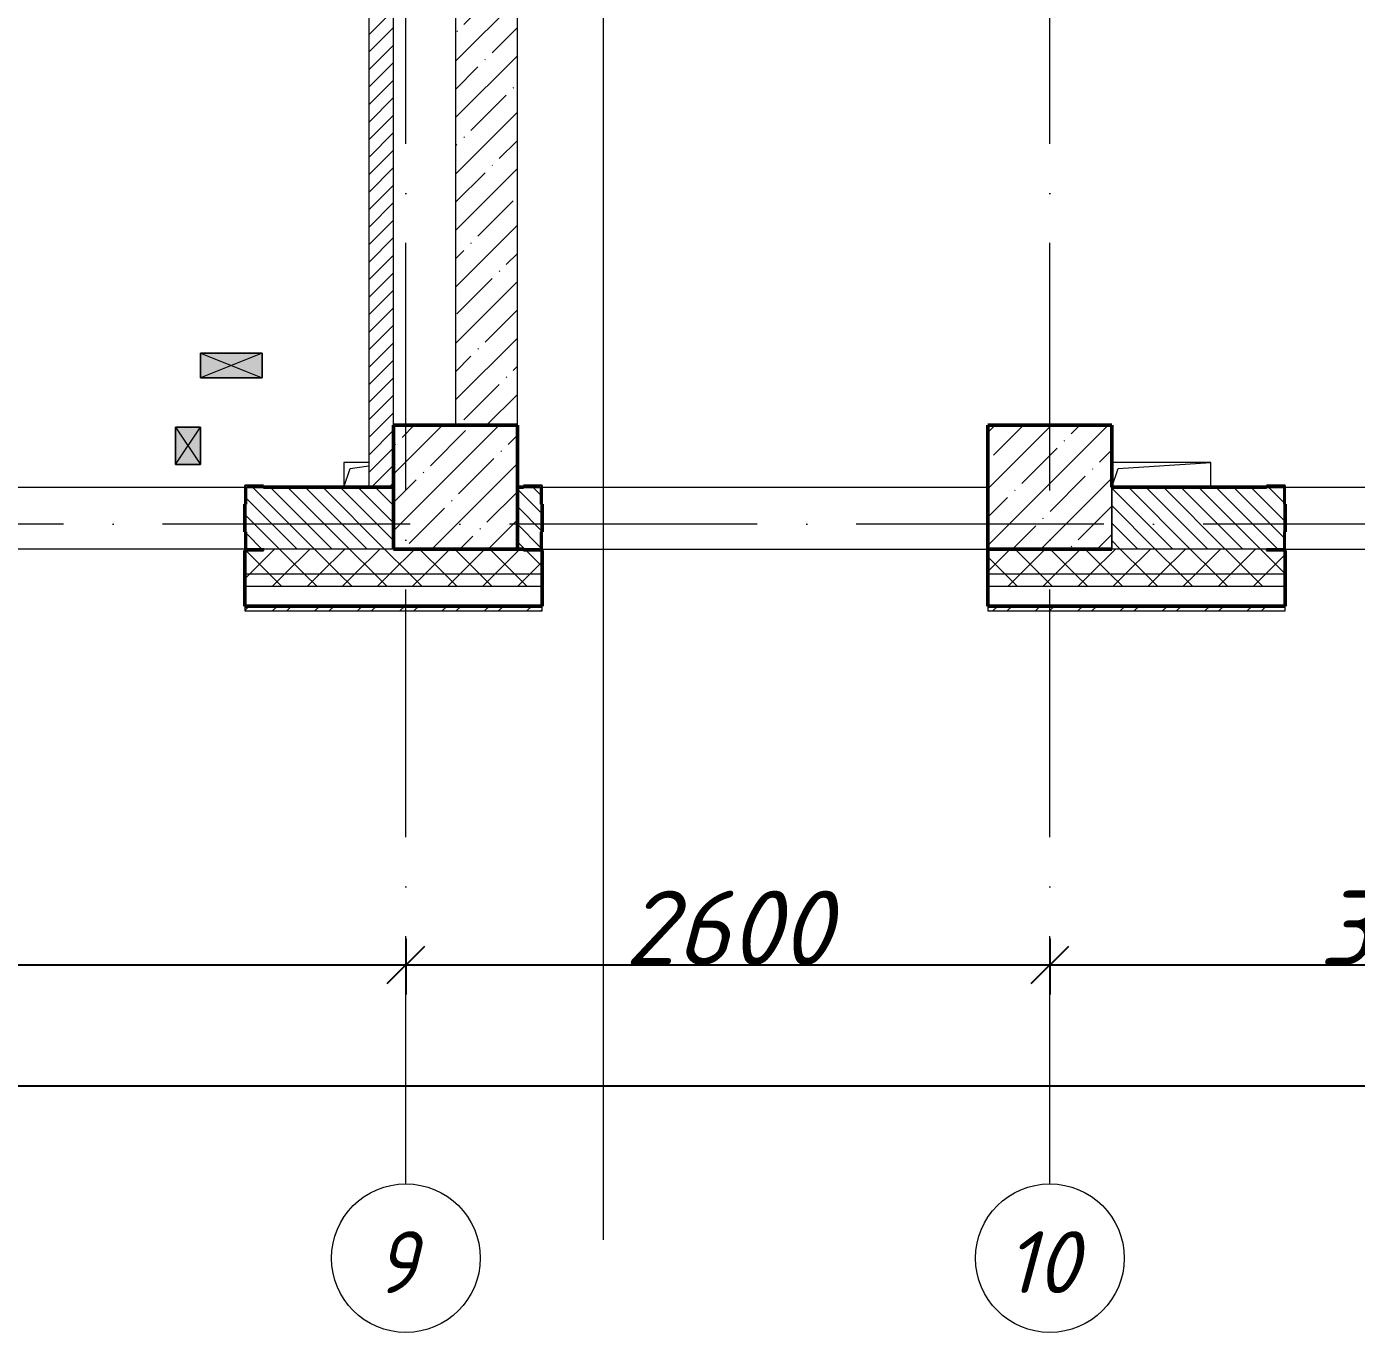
# Model space of a CAD drawing. Header units: millimetres. Extents: x -537608 to 253996, y -217170 to 186033.
# Drawn here: x -171729 to -166360, y -61821 to -56547 of the extents above; entities that cross this region are included whole.
import ezdxf

# ---------------------------------------------------------------- set-up
doc = ezdxf.new("R2010")
doc.units = ezdxf.units.MM
doc.linetypes.add('50_200_ШТРИХ_1Т_ш5_п1_п1_', pattern=[1400, 1000, -200, 0, -200])
for name, color, linetype, lineweight in [('A-____-____-DIMS', 7, 'Continuous', 9), ('A-DETL-GENF-OTLN', 7, 'Continuous', 9), ('A-GENM-____-MCUT', 7, 'Continuous', 25), ('A-GENM-____-OTLN', 7, 'Continuous', 9), ('A-GENM-____-OTLN-1', 7, 'Continuous', 25), ('A-GLAZ-____-OTLN', 7, 'Continuous', 9), ('A-WALL-____-MCUT-1', 7, 'Continuous', 9), ('A-WALL-____-MCUT-2', 7, 'Continuous', 50), ('A-WALL-____-MCUT-3', 7, 'Continuous', 9), ('A-WALL-____-OTLN', 7, 'Continuous', 9), ('A-WALL-____-PATT-1', 7, 'Continuous', 9), ('A-WALL-FNSH-MCUT-1', 7, 'Continuous', 9), ('S-COLS-____-MCUT', 7, 'Continuous', 50), ('S-COLS-____-OTLN', 7, 'Continuous', 9), ('S-GRID-____-IDEN', 7, 'Continuous', 9), ('S-GRID-____-OTLN-1', 7, '50_200_ШТРИХ_1Т_ш5_п1_п1_', 9)]:
    doc.layers.add(name, color=color, linetype=linetype, lineweight=lineweight)
doc.layers.add('G-____-____-SYMB-1', color=9, linetype='Continuous', lineweight=9, true_color=0x808080)
doc.styles.add('ISOCPEUR_I', font='isocpeui.ttf', dxfattribs={"height": 300})
doc.dimstyles.new('ISO-2_5_0_9К_БОЛЬШОЙ_ОСИ', dxfattribs={"dimscale": 304.8, "dimtxt": 248.995294, "dimasz": 0.492126, "dimexe": 0.393701, "dimexo": 0, "dimgap": 0, "dimtad": 1, "dimdec": 0, "dimzin": 0, "dimdsep": 46, "dimtxsty": 'ISOCPEUR_I', "dimblk1": 'OBLIQUE', "dimblk2": 'OBLIQUE', "dimsah": 1, "dimcen": 0.09, "dimdle": 0.393701, "dimazin": 0, "dimtfac": 1, "dimtdec": 4, "dimtix": 1, "dimtmove": 0, "dimatfit": 3, "dimfxl": 1, "dimtvp": 1, "dimtolj": 1, "dimtzin": 0, "dimarcsym": 2})
pattern_1 = [(45, (-184647.67, -56738.29), (-70.71068, 70.71068), []), (135, (-184647.67, -56738.29), (-70.71068, -70.71068), [])]
pattern_2 = [(135, (-184647.673, -56738.29), (-35.35534, -35.35534), [])]
pattern_3 = [(45, (-184647.67, -56738.29), (-114.0493, 114.0493), []), (45, (-184533.62, -56738.29), (-114.0493, 114.0493), [201.612, -40.322, 3.353, -36.97])]

# ---------------------------------------------------------------- blocks, each defined once
blk = doc.blocks.new('BSC_Колонна _Прямоугольная - 500х500-V130-АР1_План отверстий 2 этажа в осях 1-64_А-ГГ')
at = {"layer": 'S-COLS-____-OTLN'}
h = blk.add_hatch(dxfattribs=at)
h.set_pattern_fill('FP_160', color=256, style=0, pattern_type=2)
h.set_pattern_definition([(45, (-14650, 1668.96), (-114.0493, 114.0493), []), (45, (-14535.95, 1668.96), (-114.0493, 114.0493), [201.612, -40.322, 3.353, -36.97])])
h.paths.add_polyline_path([(-250, -250), (250, -250), (250, 250), (-250, 250), (-250, -175.1)], flags=0)
at = {"layer": 'S-COLS-____-MCUT'}
for p, q in [((250, 250), (-250, 250)), ((-250, 250), (-250, -250)), ((250, -250), (250, 250)), ((-250, -250), (250, -250))]:
    blk.add_line(p, q, dxfattribs=at)
blk = doc.blocks.new('Фахверк_СКБ_Уголок - 250_2700-27497298-АР1_План отверстий 2 этажа в осях 1-64_А-ГГ')
at = {"layer": 'A-GENM-____-MCUT'}
for p, q in [((200, 181), (125, 181)), ((125, 181), (125, 106)), ((131, 106), (131, 175)), ((131, 175), (200, 175)), ((200, 175), (200, 181)), ((125, 106), (131, 106)), ((131, -6), (125, -6)), ((125, -6), (125, -81)), ((131, -75), (131, -6)), ((125, -81), (200, -81)), ((200, -75), (131, -75)), ((200, -81), (200, -75))]:
    blk.add_line(p, q, dxfattribs=at)
blk = doc.blocks.new('Фахверк_СКБ_Уголок - 250_2700_1-27501432-АР1_План отверстий 2 этажа в осях 1-64_А-ГГ')
at = {"layer": 'A-GENM-____-MCUT'}
for p, q in [((200, 181), (125, 181)), ((125, 181), (125, 106)), ((131, 106), (131, 175)), ((131, 175), (200, 175)), ((200, 175), (200, 181)), ((125, 106), (131, 106)), ((131, -6), (125, -6)), ((125, -6), (125, -81)), ((131, -75), (131, -6)), ((125, -81), (200, -81)), ((200, -75), (131, -75)), ((200, -81), (200, -75))]:
    blk.add_line(p, q, dxfattribs=at)
blk = doc.blocks.new('AR_Отверстие прямоугольное _в плите_ - AR_Отверстие прямоугольное _в плите_-V160-АР1_План отверстий 2 этажа в осях 1-64_А-ГГ')
at = {"layer": 'A-GENM-____-OTLN'}
for p, q in [((0, 50), (-100, 50)), ((-100, 50), (-100, -50)), ((-100, -50), (-75, 25)), ((-75, 25), (0, 35.7))]:
    blk.add_line(p, q, dxfattribs=at)
blk = doc.blocks.new('AR_Отверстие прямоугольное _в плите_ - AR_Отверстие прямоугольное _в плите_-30511394-АР1_План отверстий 2 этажа в осях 1-64_А-ГГ')
at = {"layer": 'A-GENM-____-OTLN'}
for p, q in [((200, 50), (-200, 50)), ((-200, -50), (-175, 25)), ((-175, 25), (200, 50)), ((200, -50), (200, 50))]:
    blk.add_line(p, q, dxfattribs=at)
blk = doc.blocks.new('AR_Отверстие прямоугольное _в стене__БезПР - AR_Отверстие прямоугольное _в стене__БезПР-36428168-АР1_План отверстий 2 этажа в осях 1-64_А-ГГ')
at = {"layer": 'A-GLAZ-____-OTLN'}
blk.add_hatch(color=256, dxfattribs=at).paths.add_polyline_path([(-75, -50), (75, -50), (75, 50), (-75, 50)], flags=0)
at = {"layer": 'A-DETL-GENF-OTLN'}
for p, q in [((-75, -50), (-75, 50)), ((-75, 50), (75, 50)), ((75, 50), (-75, -50)), ((-75, 50), (75, -50)), ((75, 50), (-75, 50)), ((-75, 50), (-75, -50)), ((75, 50), (75, -50)), ((75, -50), (75, 50)), ((75, -50), (-75, -50)), ((-75, -50), (75, -50))]:
    blk.add_line(p, q, dxfattribs=at)
blk = doc.blocks.new('AR_Отверстие прямоугольное _в стене__БезПР - AR_Отверстие прямоугольное _в стене__БезПР-36428146-АР1_План отверстий 2 этажа в осях 1-64_А-ГГ')
at = {"layer": 'A-GLAZ-____-OTLN'}
blk.add_hatch(color=256, dxfattribs=at).paths.add_polyline_path([(125, -50), (125, 50), (-125, 50), (-125, -50)], flags=0)
at = {"layer": 'A-DETL-GENF-OTLN'}
for p, q in [((-125, -50), (-125, 50)), ((-125, 50), (125, 50)), ((125, 50), (-125, -50)), ((-125, 50), (125, -50)), ((125, 50), (-125, 50)), ((-125, 50), (-125, -50)), ((125, 50), (125, -50)), ((125, -50), (125, 50)), ((125, -50), (-125, -50)), ((-125, -50), (125, -50))]:
    blk.add_line(p, q, dxfattribs=at)
blk = doc.blocks.new('Ось сетки - Круг_Ø6_00__ISO-2_5_0_9K_-25732049-АР1_План отверстий 2 этажа в осях 1-64_А-ГГ')
at = {"layer": 'S-GRID-____-IDEN'}
blk.add_circle((0, 0), 3, dxfattribs=at)
blk = doc.blocks.new('_Oblique')
at = {"color": 0, "linetype": 'ByBlock', "lineweight": -2}
blk.add_line((-0.5, -0.5), (0.5, 0.5), dxfattribs=at)
blk = doc.blocks.new('*D2481')
at = {"layer": 'A-____-____-DIMS', "color": 0, "lineweight": -2, "transparency": 16777216}
for p, q in [((-174797.7, -60230.7), (-174797.7, -60456.8)), ((-170197.7, -60230.7), (-170197.7, -60456.8)), ((-174917.7, -60336.8), (-170077.7, -60336.8))]:
    blk.add_line(p, q, dxfattribs=at)
at = {"layer": 'Defpoints', "color": 0, "transparency": 16777216}
for p in [(-174797.7, -60230.7), (-170197.7, -60230.7), (-170197.7, -60336.8)]:
    blk.add_point(p, dxfattribs=at)
at = {"layer": 'A-____-____-DIMS', "color": 0, "lineweight": -2, "transparency": 16777216, "xscale": 150, "yscale": 150, "zscale": 150, "rotation": 180}
blk.add_blockref('_Oblique', (-174797.7, -60336.8), dxfattribs=at)
at = {"layer": 'A-____-____-DIMS', "color": 0, "lineweight": -2, "transparency": 16777216, "xscale": 150, "yscale": 150, "zscale": 150}
blk.add_blockref('_Oblique', (-170197.7, -60336.8), dxfattribs=at)
at = {"layer": 'A-____-____-DIMS', "color": 0, "transparency": 16777216, "insert": (-172497.7, -60186.8), "char_height": 300, "width": 781.462, "attachment_point": 5, "style": 'ISOCPEUR_I'}
blk.add_mtext('\\A1;4600', dxfattribs=at)
blk = doc.blocks.new('*D2482')
at = {"layer": 'A-____-____-DIMS', "color": 0, "lineweight": -2, "transparency": 16777216}
for p, q in [((-170197.7, -60230.7), (-170197.7, -60456.8)), ((-167597.7, -60230.7), (-167597.7, -60456.8)), ((-170317.7, -60336.8), (-167477.7, -60336.8))]:
    blk.add_line(p, q, dxfattribs=at)
at = {"layer": 'Defpoints', "color": 0, "transparency": 16777216}
for p in [(-170197.7, -60230.7), (-167597.7, -60230.7), (-167597.7, -60336.8)]:
    blk.add_point(p, dxfattribs=at)
at = {"layer": 'A-____-____-DIMS', "color": 0, "lineweight": -2, "transparency": 16777216, "xscale": 150, "yscale": 150, "zscale": 150, "rotation": 180}
blk.add_blockref('_Oblique', (-170197.7, -60336.8), dxfattribs=at)
at = {"layer": 'A-____-____-DIMS', "color": 0, "lineweight": -2, "transparency": 16777216, "xscale": 150, "yscale": 150, "zscale": 150}
blk.add_blockref('_Oblique', (-167597.7, -60336.8), dxfattribs=at)
at = {"layer": 'A-____-____-DIMS', "color": 0, "transparency": 16777216, "insert": (-168897.7, -60186.8), "char_height": 300, "width": 758.478, "attachment_point": 5, "style": 'ISOCPEUR_I'}
blk.add_mtext('\\A1;2600', dxfattribs=at)
blk = doc.blocks.new('*D2483')
at = {"layer": 'A-____-____-DIMS', "color": 0, "lineweight": -2, "transparency": 16777216}
for p, q in [((-167597.7, -60230.7), (-167597.7, -60456.8)), ((-164597.7, -60230.7), (-164597.7, -60456.8)), ((-167717.7, -60336.8), (-164477.7, -60336.8))]:
    blk.add_line(p, q, dxfattribs=at)
at = {"layer": 'Defpoints', "color": 0, "transparency": 16777216}
for p in [(-167597.7, -60230.7), (-164597.7, -60230.7), (-164597.7, -60336.8)]:
    blk.add_point(p, dxfattribs=at)
at = {"layer": 'A-____-____-DIMS', "color": 0, "lineweight": -2, "transparency": 16777216, "xscale": 150, "yscale": 150, "zscale": 150, "rotation": 180}
blk.add_blockref('_Oblique', (-167597.7, -60336.8), dxfattribs=at)
at = {"layer": 'A-____-____-DIMS', "color": 0, "lineweight": -2, "transparency": 16777216, "xscale": 150, "yscale": 150, "zscale": 150}
blk.add_blockref('_Oblique', (-164597.7, -60336.8), dxfattribs=at)
at = {"layer": 'A-____-____-DIMS', "color": 0, "transparency": 16777216, "insert": (-166097.7, -60186.8), "char_height": 300, "width": 758.478, "attachment_point": 5, "style": 'ISOCPEUR_I'}
blk.add_mtext('\\A1;3000', dxfattribs=at)
blk = doc.blocks.new('*D2508')
at = {"layer": 'A-____-____-DIMS', "color": 0, "lineweight": -2, "transparency": 16777216}
for p, q in [((-186997.7, -60719), (-186997.7, -60945)), ((-83497.7, -60719), (-83497.7, -60945)), ((-187117.7, -60825), (-83377.7, -60825))]:
    blk.add_line(p, q, dxfattribs=at)
at = {"layer": 'Defpoints', "color": 0, "transparency": 16777216}
for p in [(-186997.7, -60719), (-83497.7, -60719), (-83497.7, -60825)]:
    blk.add_point(p, dxfattribs=at)
at = {"layer": 'A-____-____-DIMS', "color": 0, "lineweight": -2, "transparency": 16777216, "xscale": 150, "yscale": 150, "zscale": 150, "rotation": 180}
blk.add_blockref('_Oblique', (-186997.7, -60825), dxfattribs=at)
at = {"layer": 'A-____-____-DIMS', "color": 0, "lineweight": -2, "transparency": 16777216, "xscale": 150, "yscale": 150, "zscale": 150}
blk.add_blockref('_Oblique', (-83497.7, -60825), dxfattribs=at)
at = {"layer": 'A-____-____-DIMS', "color": 0, "transparency": 16777216, "insert": (-135247.7, -60675), "char_height": 300, "width": 1080.257, "attachment_point": 5, "style": 'ISOCPEUR_I'}
blk.add_mtext('\\A1;103500', dxfattribs=at)

msp = doc.modelspace()

# ---------------------------------------------------------------- hatches: boundary and pattern name
at = {"layer": 'A-WALL-____-PATT-1'}
h = msp.add_hatch(dxfattribs=at)
h.set_pattern_fill('FP_5', color=256, style=0, pattern_type=2)
h.set_pattern_definition([(45, (-184647.673, -56738.29), (-35.35534, 35.35534), [])])
h.paths.add_polyline_path([(-170347.6725, -58407.2474), (-170247.6725, -58407.2474), (-170247.6725, -56257.2474), (-170250.6725, -56257.2474), (-170250.6725, -56210.2474), (-170344.6725, -56210.2474), (-170344.6725, -56257.2474), (-170347.6725, -56257.2474), (-170347.6725, -58157.2474)], flags=0)
h.paths.add_polyline_path([(-170247.6725, -56207.2474), (-170247.6725, -54507.2474), (-170347.6725, -54507.2474), (-170347.6725, -56207.2474), (-170250.6725, -56207.2474)], flags=0)
h.paths.add_polyline_path([(-170247.6725, -54007.2474), (-170247.6725, -52407.2474), (-170347.6725, -52407.2474), (-170347.6725, -54007.2474), (-170343.3247, -54007.2474)], flags=0)
h.paths.add_polyline_path([(-170293.4352, -52207.2474), (-170247.6725, -52207.2474), (-170247.6725, -51757.2474), (-170347.6725, -51757.2474), (-170347.6725, -52207.2474), (-170295.0409, -52207.2474)], flags=0)
h.paths.add_polyline_path([(-170247.6725, -51457.2474), (-170247.6725, -50857.2474), (-170347.6725, -50857.2474), (-170347.6725, -51457.2474), (-170268.0115, -51457.2474)], flags=0)
h = msp.add_hatch(dxfattribs=at)
h.set_pattern_fill('FP_25', color=256, style=0, pattern_type=2)
h.set_pattern_definition(pattern_3)
h.paths.add_polyline_path([(-169997.6725, -58157.2474), (-169747.6725, -58157.2474), (-169747.6725, -51157.2474), (-169997.6725, -51157.2474), (-169997.6725, -57722.3688)], flags=0)
h = msp.add_hatch(dxfattribs=at)
h.set_pattern_fill('FP_6', color=256, style=0, pattern_type=2)
h.set_pattern_definition(pattern_2)
h.paths.add_polyline_path([(-171922.6725, -58657.2474), (-171853.6725, -58656.4579), (-171853.6725, -58588.2474), (-171847.6725, -58588.2474), (-171847.6725, -58476.2474), (-171853.6725, -58476.2474), (-171853.6725, -58407.2474), (-173747.6725, -58407.2474), (-173747.6725, -58657.2474), (-172289.1121, -58657.2474)], flags=0)
h.paths.add_polyline_path([(-170772.6725, -58657.2474), (-170247.6725, -58657.2474), (-170247.6725, -58407.2474), (-170841.6725, -58407.2474), (-170841.6725, -58476.2474), (-170847.6725, -58476.2474), (-170847.6725, -58588.2474), (-170841.6725, -58588.2474), (-170841.6725, -58657.2474)], flags=0)
h = msp.add_hatch(dxfattribs=at)
h.set_pattern_fill('FP_6', color=256, style=0, pattern_type=2)
h.set_pattern_definition(pattern_2)
h.paths.add_polyline_path([(-169722.6725, -58657.2474), (-169653.6725, -58657.2474), (-169653.6725, -58588.2474), (-169647.6725, -58588.2474), (-169647.6725, -58476.2474), (-169653.6725, -58476.2474), (-169653.6725, -58407.2474), (-169747.6725, -58407.2474), (-169747.6725, -58657.2474)], flags=0)
h = msp.add_hatch(dxfattribs=at)
h.set_pattern_fill('FP_6', color=256, style=0, pattern_type=2)
h.set_pattern_definition(pattern_2)
h.paths.add_polyline_path([(-166653.6725, -58657.2474), (-166653.6725, -58588.2474), (-166647.6725, -58588.2474), (-166647.6725, -58476.2474), (-166653.6725, -58476.2474), (-166653.6725, -58407.2474), (-167347.6725, -58407.2474), (-167347.6725, -58657.2474), (-166722.6725, -58657.2474)], flags=0)
h = msp.add_hatch(dxfattribs=at)
h.set_pattern_fill('FP_1', color=256, style=0, pattern_type=2)
h.set_pattern_definition(pattern_1)
h.paths.add_polyline_path([(-83397.6725, -58757.2474), (-83397.6725, -58657.2474), (-92422.6725, -58657.2474), (-92422.6725, -58663.2474), (-92497.6725, -58663.2474), (-92497.6725, -58757.2474), (-83897.6725, -58757.2474)], flags=0)
h.paths.add_polyline_path([(-94297.6725, -58757.2474), (-94297.6725, -58663.2474), (-94372.6725, -58663.2474), (-94372.6725, -58657.2474), (-102247.6725, -58657.2474), (-102247.6725, -58757.2474), (-94520.6834, -58757.2474)], flags=0)
h.paths.add_polyline_path([(-103747.6725, -58757.2474), (-103247.6725, -58757.2474), (-103247.6725, -58657.2474), (-104372.6725, -58657.2474), (-104372.6725, -58663.2474), (-104447.6725, -58663.2474), (-104447.6725, -58757.2474), (-104372.6725, -58757.2474)], flags=0)
h.paths.add_polyline_path([(-113647.6725, -58757.2474), (-112247.6725, -58757.2474), (-112247.6725, -58657.2474), (-113572.6725, -58657.2474), (-113572.6725, -58663.2474), (-113647.6725, -58663.2474)], flags=0)
h.paths.add_polyline_path([(-115797.6725, -58757.2474), (-115447.6725, -58757.2474), (-115447.6725, -58663.2474), (-115522.6725, -58663.2474), (-115522.6725, -58657.2474), (-116572.6725, -58657.2474), (-116572.6725, -58663.2474), (-116647.6725, -58663.2474), (-116647.6725, -58757.2474), (-116297.6725, -58757.2474)], flags=0)
h.paths.add_polyline_path([(-118447.9757, -58757.2474), (-118447.9757, -58663.2474), (-118522.6725, -58663.2474), (-118522.6725, -58657.2474), (-119572.6725, -58657.2474), (-119572.6725, -58663.2474), (-119647.6725, -58663.2474), (-119647.6725, -58757.2474), (-119265.1835, -58757.2474)], flags=0)
h.paths.add_polyline_path([(-121447.6725, -58757.2474), (-121447.6725, -58663.2474), (-121522.6725, -58663.2474), (-121522.6725, -58657.2474), (-122572.6725, -58657.2474), (-122572.6725, -58663.2474), (-122647.6725, -58663.2474), (-122647.6725, -58757.2474), (-121916.3799, -58757.2474)], flags=0)
h.paths.add_polyline_path([(-125297.6725, -58757.2474), (-124447.6725, -58757.2474), (-124447.6725, -58663.2474), (-124522.6725, -58663.2474), (-124522.6725, -58657.2474), (-125572.6725, -58657.2474), (-125572.6725, -58663.2474), (-125647.6725, -58663.2474), (-125647.683, -58757.2474), (-125451.3085, -58757.2474)], flags=0)
h.paths.add_polyline_path([(-130753.7013, -58757.2474), (-130447.683, -58757.2474), (-130447.683, -58663.2474), (-130522.6725, -58663.2474), (-130522.6725, -58657.2474), (-131572.6725, -58657.2474), (-131572.6725, -58663.2474), (-131647.6725, -58663.2474), (-131647.6778, -58757.2474), (-130797.6725, -58757.2474)], flags=0)
h.paths.add_polyline_path([(-134647.6725, -58757.2474), (-133447.6778, -58757.2474), (-133447.6778, -58663.2474), (-133522.6725, -58663.2474), (-133522.6725, -58657.2474), (-134572.6725, -58657.2474), (-134572.6725, -58663.2474), (-134647.6725, -58663.2474)], flags=0)
h.paths.add_polyline_path([(-136939.8263, -58757.2474), (-136447.6725, -58757.2474), (-136447.6725, -58663.2474), (-136522.6725, -58663.2474), (-136522.6725, -58657.2474), (-137572.6725, -58657.2474), (-137572.6725, -58663.2474), (-137647.6725, -58663.2474), (-137647.6725, -58757.2474), (-137572.6725, -58757.2474)], flags=0)
h.paths.add_polyline_path([(-139591.0228, -58757.2474), (-139447.6725, -58757.2474), (-139447.6725, -58663.2474), (-139522.6725, -58663.2474), (-139522.6725, -58657.2474), (-140572.6725, -58657.2474), (-140572.6725, -58663.2474), (-140647.6725, -58663.2474), (-140647.6725, -58757.2474), (-139797.6725, -58757.2474)], flags=0)
h.paths.add_polyline_path([(-142447.6725, -58757.2474), (-142447.6725, -58663.2474), (-142522.6725, -58663.2474), (-142522.6725, -58657.2474), (-143572.6725, -58657.2474), (-143572.6725, -58663.2474), (-143647.6725, -58663.2474), (-143647.6725, -58757.2474), (-142522.6725, -58757.2474)], flags=0)
h.paths.add_polyline_path([(-145447.6725, -58757.2474), (-145447.6725, -58663.2474), (-145522.6725, -58662.6045), (-145522.6725, -58657.2474), (-146847.6725, -58657.2474), (-146847.6725, -58757.2474), (-145453.6725, -58757.2474)], flags=0)
h.paths.add_polyline_path([(-149847.6725, -58757.2474), (-148647.6725, -58757.2474), (-148647.6725, -58663.2474), (-148722.6725, -58663.2474), (-148722.6725, -58657.2474), (-149847.6725, -58657.2474)], flags=0)
h.paths.add_polyline_path([(-151653.6725, -58757.2474), (-151647.6725, -58757.2474), (-151647.6725, -58663.2474), (-151722.6725, -58663.2474), (-151722.6725, -58657.2474), (-152772.6725, -58657.2474), (-152772.6725, -58663.2474), (-152847.6725, -58663.2474), (-152847.0049, -58757.2474), (-151722.6725, -58757.2474)], flags=0)
h.paths.add_polyline_path([(-154722.6725, -58757.2474), (-154647.6725, -58757.2474), (-154647.6725, -58663.2474), (-154722.6725, -58663.2474), (-154722.6725, -58657.2474), (-155847.6725, -58657.2474), (-155847.6725, -58757.2474), (-155347.6725, -58757.2474)], flags=0)
h.paths.add_polyline_path([(-158347.6725, -58757.2474), (-157647.6725, -58757.2474), (-157647.6725, -58663.2474), (-157722.6725, -58663.2474), (-157722.6725, -58657.2474), (-158847.6725, -58657.2474), (-158847.6725, -58757.2474)], flags=0)
h.paths.add_polyline_path([(-160647.6725, -58757.2474), (-160647.6725, -58663.2474), (-160722.6725, -58663.2474), (-160722.6725, -58657.2474), (-161772.6725, -58657.2474), (-161772.6725, -58663.2474), (-161847.6725, -58663.2474), (-161847.6725, -58757.2474), (-161684.3264, -58757.2474)], flags=0)
h.paths.add_polyline_path([(-163722.6725, -58757.2474), (-163647.6725, -58757.2474), (-163647.6725, -58663.2474), (-163722.6725, -58663.2474), (-163722.6725, -58657.2474), (-164847.6725, -58657.2474), (-164847.6725, -58757.2474), (-164335.5228, -58757.2474)], flags=0)
h.paths.add_polyline_path([(-167847.6725, -58757.2474), (-166647.6725, -58757.2474), (-166647.6725, -58663.2474), (-166722.6725, -58663.2474), (-166722.6725, -58657.2474), (-167847.6725, -58657.2474)], flags=0)
h.paths.add_polyline_path([(-169647.6725, -58757.2474), (-169647.6725, -58663.2474), (-169722.6725, -58663.2474), (-169722.6725, -58657.2474), (-170772.6725, -58657.2474), (-170772.6725, -58663.2474), (-170847.6725, -58663.2474), (-170847.6725, -58757.2474), (-169747.6725, -58757.2474)], flags=0)
h.paths.add_polyline_path([(-171847.6725, -58757.2474), (-171847.6725, -58663.2474), (-171922.6725, -58663.2474), (-171922.6725, -58657.2474), (-177172.6725, -58657.2474), (-177172.6725, -58663.2474), (-177247.6725, -58663.2474), (-177247.6725, -58757.2474), (-172289.1121, -58757.2474)], flags=0)
h.paths.add_polyline_path([(-179347.6725, -58757.2474), (-178247.6725, -58757.2474), (-178247.6725, -58663.2474), (-178322.6725, -58663.2474), (-178322.6725, -58657.2474), (-187097.6725, -58657.2474), (-187097.6725, -58757.2474), (-179358.9692, -58757.2474)], flags=0)
h = msp.add_hatch(dxfattribs=at)
h.set_pattern_fill('FP_1', color=256, style=0, pattern_type=2)
h.set_pattern_definition(pattern_1)
h.paths.add_polyline_path([(-83397.6725, -58807.2474), (-83297.6725, -58807.2474), (-83297.6725, -58757.2474), (-92497.6725, -58757.2474), (-92497.6725, -58807.2474), (-83915.8977, -58807.2474)], flags=0)
h.paths.add_polyline_path([(-95404.4156, -58807.2474), (-94297.6725, -58807.2474), (-94297.6725, -58757.2474), (-102247.6725, -58757.2474), (-102247.6725, -58807.2474), (-96288.1477, -58807.2474)], flags=0)
h.paths.add_polyline_path([(-104447.6725, -58807.2474), (-103247.6725, -58807.2474), (-103247.6725, -58757.2474), (-104447.6725, -58757.2474)], flags=0)
h.paths.add_polyline_path([(-112247.6725, -58807.2474), (-112247.6725, -58757.2474), (-113647.6725, -58757.2474), (-113647.6725, -58807.2474), (-113079.0585, -58807.2474)], flags=0)
h.paths.add_polyline_path([(-115447.6725, -58807.2474), (-115447.6725, -58757.2474), (-116647.6725, -58757.2474), (-116647.6725, -58807.2474), (-115730.2549, -58807.2474)], flags=0)
h.paths.add_polyline_path([(-119265.1835, -58807.2474), (-118447.9757, -58807.2474), (-118447.9757, -58757.2474), (-119647.6725, -58757.2474), (-119647.6725, -58807.2474)], flags=0)
h.paths.add_polyline_path([(-121447.6725, -58807.2474), (-121447.6725, -58757.2474), (-122647.6725, -58757.2474), (-122647.6725, -58807.2474), (-121916.3799, -58807.2474)], flags=0)
h.paths.add_polyline_path([(-124567.5763, -58807.2474), (-124447.6725, -58807.2474), (-124447.6725, -58757.2474), (-125647.683, -58757.2474), (-125647.683, -58807.2474), (-125451.3085, -58807.2474)], flags=0)
h.paths.add_polyline_path([(-130447.683, -58807.2474), (-130447.683, -58757.2474), (-131647.6778, -58757.2474), (-131647.6778, -58807.2474), (-130753.7013, -58807.2474)], flags=0)
h.paths.add_polyline_path([(-133447.6778, -58807.2474), (-133447.6778, -58757.2474), (-134647.6725, -58757.2474), (-134647.6725, -58807.2474), (-134288.6299, -58807.2474)], flags=0)
h.paths.add_polyline_path([(-137647.6725, -58807.2474), (-136447.6725, -58807.2474), (-136447.6725, -58757.2474), (-137647.6725, -58757.2474)], flags=0)
h.paths.add_polyline_path([(-139591.0228, -58807.2474), (-139447.6725, -58807.2474), (-139447.6725, -58757.2474), (-140647.6725, -58757.2474), (-140647.6725, -58807.2474), (-140474.7549, -58807.2474)], flags=0)
h.paths.add_polyline_path([(-142447.6725, -58807.2474), (-142447.6725, -58757.2474), (-143647.6725, -58757.2474), (-143647.6725, -58807.2474), (-143125.9514, -58807.2474)], flags=0)
h.paths.add_polyline_path([(-145777.1478, -58807.2474), (-145447.6725, -58807.2474), (-145447.6725, -58757.2474), (-146847.6725, -58757.2474), (-146847.6725, -58807.2474), (-146660.8799, -58807.2474)], flags=0)
h.paths.add_polyline_path([(-148647.6725, -58807.2474), (-148647.6725, -58757.2474), (-149847.6725, -58757.2474), (-149847.6725, -58807.2474), (-149312.0764, -58807.2474)], flags=0)
h.paths.add_polyline_path([(-151647.6725, -58807.2474), (-151647.6725, -58757.2474), (-152847.6725, -58757.2474), (-152847.0049, -58807.2474)], flags=0)
h.paths.add_polyline_path([(-154647.6725, -58807.2474), (-154647.6725, -58757.2474), (-155847.6725, -58757.2474), (-155847.6725, -58807.2474)], flags=0)
h.paths.add_polyline_path([(-158847.6725, -58807.2474), (-157647.6725, -58807.2474), (-157647.6725, -58757.2474), (-158847.6725, -58757.2474)], flags=0)
h.paths.add_polyline_path([(-160647.6725, -58807.2474), (-160647.6725, -58757.2474), (-161847.6725, -58757.2474), (-161847.6725, -58807.2474), (-161684.3264, -58807.2474)], flags=0)
h.paths.add_polyline_path([(-163647.6725, -58807.2474), (-163647.6725, -58757.2474), (-164847.6725, -58757.2474), (-164847.6725, -58807.2474), (-164335.5228, -58807.2474)], flags=0)
h.paths.add_polyline_path([(-166647.6725, -58807.2474), (-166647.6725, -58757.2474), (-167847.6725, -58757.2474), (-167847.6725, -58807.2474), (-166986.7192, -58807.2474)], flags=0)
h.paths.add_polyline_path([(-169647.6725, -58807.2474), (-169647.6725, -58757.2474), (-170847.6725, -58757.2474), (-170847.6725, -58807.2474), (-170521.6478, -58807.2474)], flags=0)
h.paths.add_polyline_path([(-171847.6725, -58807.2474), (-171847.6725, -58757.2474), (-177247.6725, -58757.2474), (-177247.6725, -58807.2474), (-172289.1121, -58807.2474)], flags=0)
h.paths.add_polyline_path([(-178247.6725, -58807.2474), (-178247.6725, -58757.2474), (-187197.6725, -58757.2474), (-187197.6725, -58807.2474), (-179358.9692, -58807.2474)], flags=0)
h = msp.add_hatch(dxfattribs=at)
h.set_pattern_fill('FP_3', color=256, style=0, pattern_type=2)
h.set_pattern_definition([(45, (-184647.67, -56738.29), (-85.5366, 85.5366), []), (45, (-184590.65, -56738.29), (-85.5366, 85.5366), [])])
h.paths.add_polyline_path([(-146846.6725, -58907.2474), (-146332.6725, -58907.2474), (-146332.6725, -58887.2474), (-146846.6725, -58887.2474)], flags=0)
h.paths.add_polyline_path([(-149312.0764, -58907.2474), (-148647.6725, -58907.2474), (-148647.6725, -58887.2474), (-149847.6725, -58887.2474), (-149847.6725, -58907.2474)], flags=0)
h.paths.add_polyline_path([(-151647.6725, -58907.2474), (-151647.6725, -58887.2474), (-152846.6725, -58887.2474), (-152846.6725, -58907.2474)], flags=0)
h.paths.add_polyline_path([(-154647.6725, -58907.2474), (-154647.6725, -58887.2474), (-155847.6725, -58887.2474), (-155847.6725, -58907.2474)], flags=0)
h.paths.add_polyline_path([(-158149.3978, -58907.2474), (-157647.6725, -58907.2474), (-157647.6725, -58887.2474), (-158846.6725, -58887.2474), (-158846.6725, -58907.2474)], flags=0)
h.paths.add_polyline_path([(-160647.6725, -58907.2474), (-160647.6725, -58887.2474), (-161847.6725, -58887.2474), (-161847.6725, -58907.2474), (-161684.3264, -58907.2474)], flags=0)
h.paths.add_polyline_path([(-164335.5228, -58907.2474), (-163647.6725, -58907.2474), (-163647.6725, -58887.2474), (-164847.6725, -58887.2474), (-164847.6725, -58907.2474)], flags=0)
h.paths.add_polyline_path([(-166986.7192, -58907.2474), (-166647.6725, -58907.2474), (-166647.6725, -58887.2474), (-167847.6725, -58887.2474), (-167847.6725, -58907.2474)], flags=0)
h.paths.add_polyline_path([(-170521.6478, -58907.2474), (-169647.6725, -58907.2474), (-169647.6725, -58887.2474), (-170847.6725, -58887.2474), (-170847.6725, -58907.2474)], flags=0)
h.paths.add_polyline_path([(-172289.1121, -58907.2474), (-171847.6725, -58907.2474), (-171847.6725, -58887.2474), (-177247.6725, -58887.2474), (-177247.6725, -58907.2474), (-174056.5764, -58907.2474)], flags=0)
h.paths.add_polyline_path([(-179358.9692, -58907.2474), (-178247.6725, -58907.2474), (-178247.6725, -58887.2474), (-187327.6725, -58887.2474), (-187327.6725, -58907.2474), (-181126.4335, -58907.2474)], flags=0)
at = {"layer": 'S-COLS-____-OTLN'}
h = msp.add_hatch(dxfattribs=at)
h.set_pattern_fill('FP_25', color=256, style=0, pattern_type=2)
h.set_pattern_definition(pattern_3)
h.paths.add_polyline_path([(-167847.6725, -58657.2474), (-167347.6725, -58657.2474), (-167347.6725, -58157.2474), (-167847.6725, -58157.2474)], flags=0)

# ---------------------------------------------------------------- linework, layer by layer
at = {"layer": 'A-WALL-____-MCUT-1'}
for p, q in [((-169997.6725, -51157.2474), (-169997.6725, -58157.2474)), ((-169747.6725, -58157.2474), (-169747.6725, -51157.2474))]:
    msp.add_line(p, q, dxfattribs=at)
at = {"layer": 'A-WALL-____-MCUT-2'}
for p, q in [((-170247.6725, -58407.2474), (-170772.6725, -58407.2474)), ((-169722.6725, -58407.2474), (-169747.6725, -58407.2474)), ((-166722.6725, -58407.2474), (-167347.6725, -58407.2474)), ((-170847.6725, -58476.2474), (-170847.6725, -58588.2474)), ((-169647.6725, -58588.2474), (-169647.6725, -58476.2474)), ((-166647.6725, -58588.2474), (-166647.6725, -58476.2474)), ((-170847.6725, -58663.2474), (-170847.6725, -58887.2474)), ((-169722.6725, -58657.2474), (-169747.6725, -58657.2474)), ((-169647.6725, -58887.2474), (-169647.6725, -58663.2474)), ((-167347.6725, -58657.2474), (-167847.6725, -58657.2474)), ((-167847.6725, -58657.2474), (-167847.6725, -58887.2474)), ((-166647.6725, -58887.2474), (-166647.6725, -58663.2474)), ((-170847.6725, -58887.2474), (-169647.6725, -58887.2474)), ((-167847.6725, -58887.2474), (-166647.6725, -58887.2474))]:
    msp.add_line(p, q, dxfattribs=at)
at = {"layer": 'A-WALL-____-MCUT-3'}
for p, q in [((-167347.6725, -58407.2474), (-167347.6725, -58657.2474)), ((-170247.6725, -58657.2474), (-170772.6725, -58657.2474)), ((-166722.6725, -58657.2474), (-167347.6725, -58657.2474)), ((-170847.6725, -58757.2474), (-169647.6725, -58757.2474)), ((-167847.6725, -58757.2474), (-166647.6725, -58757.2474)), ((-170847.6725, -58807.2474), (-169647.6725, -58807.2474)), ((-167847.6725, -58807.2474), (-166647.6725, -58807.2474))]:
    msp.add_line(p, q, dxfattribs=at)
at = {"layer": 'A-WALL-____-OTLN'}
for p, q in [((-171847.6725, -58407.2474), (-170847.6725, -58407.2474)), ((-169647.6725, -58407.2474), (-167847.6725, -58407.2474)), ((-166647.6725, -58407.2474), (-164847.6725, -58407.2474)), ((-170847.6725, -58657.2474), (-171847.6725, -58657.2474)), ((-169647.6725, -58657.2474), (-167847.6725, -58657.2474)), ((-166647.6725, -58657.2474), (-164847.6725, -58657.2474))]:
    msp.add_line(p, q, dxfattribs=at)
at = {"layer": 'A-WALL-FNSH-MCUT-1'}
for p, q in [((-170347.6725, -56257.2474), (-170347.6725, -58407.2474)), ((-170247.6725, -58157.2474), (-170247.6725, -56257.2474)), ((-170847.6725, -58887.2474), (-170847.6725, -58907.2474)), ((-169647.6725, -58907.2474), (-169647.6725, -58887.2474)), ((-167847.6725, -58887.2474), (-167847.6725, -58907.2474)), ((-166647.6725, -58907.2474), (-166647.6725, -58887.2474)), ((-170847.6725, -58907.2474), (-169647.6725, -58907.2474)), ((-167847.6725, -58907.2474), (-166647.6725, -58907.2474))]:
    msp.add_line(p, q, dxfattribs=at)
at = {"layer": 'G-____-____-SYMB-1'}
msp.add_line((-169401.4015, -6691.3297), (-169401.4015, -61447.5727), dxfattribs=at)
at = {"layer": 'S-COLS-____-MCUT'}
for p, q in [((-167347.6725, -58157.2474), (-167847.6725, -58157.2474)), ((-167847.6725, -58157.2474), (-167847.6725, -58657.2474)), ((-167347.6725, -58407.2474), (-167347.6725, -58157.2474)), ((-167847.6725, -58657.2474), (-167347.6725, -58657.2474))]:
    msp.add_line(p, q, dxfattribs=at)
at = {"layer": 'S-COLS-____-OTLN'}
msp.add_line((-167347.6725, -58657.2474), (-167347.6725, -58407.2474), dxfattribs=at)
at = {"layer": 'S-GRID-____-OTLN-1'}
for p, q in [((-170197.6725, -61220.8957), (-170197.6725, -6857.3298)), ((-167597.6725, -61220.8957), (-167597.6725, -6857.3298)), ((-80573.2659, -58557.2474), (-189316.4427, -58557.2474))]:
    msp.add_line(p, q, dxfattribs=at)

# ---------------------------------------------------------------- block references
at = {"layer": 'A-GENM-____-OTLN'}
for name, p in [('AR_Отверстие прямоугольное _в плите_ - AR_Отверстие прямоугольное _в плите_-V160-АР1_План отверстий 2 этажа в осях 1-64_А-ГГ', (-170347.6725, -58357.2474)), ('AR_Отверстие прямоугольное _в плите_ - AR_Отверстие прямоугольное _в плите_-30511394-АР1_План отверстий 2 этажа в осях 1-64_А-ГГ', (-167147.6725, -58357.2474))]:
    msp.add_blockref(name, p, dxfattribs=at)
at = {"layer": 'A-GENM-____-OTLN-1'}
msp.add_blockref('Фахверк_СКБ_Уголок - 250_2700-27497298-АР1_План отверстий 2 этажа в осях 1-64_А-ГГ', (-170972.6725, -58582.2474), dxfattribs=at)
at = {"layer": 'A-GENM-____-OTLN-1', "rotation": 180}
for name, p in [('Фахверк_СКБ_Уголок - 250_2700_1-27501432-АР1_План отверстий 2 этажа в осях 1-64_А-ГГ', (-169522.6725, -58482.2474)), ('Фахверк_СКБ_Уголок - 250_2700-27497298-АР1_План отверстий 2 этажа в осях 1-64_А-ГГ', (-166522.6725, -58482.2474))]:
    msp.add_blockref(name, p, dxfattribs=at)
at = {"layer": 'A-GLAZ-____-OTLN'}
msp.add_blockref('AR_Отверстие прямоугольное _в стене__БезПР - AR_Отверстие прямоугольное _в стене__БезПР-36428146-АР1_План отверстий 2 этажа в осях 1-64_А-ГГ', (-170902.1575, -57915.6377), dxfattribs=at)
at = {"layer": 'A-GLAZ-____-OTLN', "rotation": 90}
msp.add_blockref('AR_Отверстие прямоугольное _в стене__БезПР - AR_Отверстие прямоугольное _в стене__БезПР-36428168-АР1_План отверстий 2 этажа в осях 1-64_А-ГГ', (-171077.1575, -58240.6377), dxfattribs=at)
at = {"layer": 'S-COLS-____-OTLN'}
msp.add_blockref('BSC_Колонна _Прямоугольная - 500х500-V130-АР1_План отверстий 2 этажа в осях 1-64_А-ГГ', (-169997.6725, -58407.2474), dxfattribs=at)
at = {"layer": 'S-GRID-____-IDEN', "xscale": 99.99999999999993, "yscale": 99.99999999999993, "zscale": 99.99999999999993}
for p in [(-170197.6725, -61520.8957), (-167597.6725, -61520.8957)]:
    msp.add_blockref('Ось сетки - Круг_Ø6_00__ISO-2_5_0_9K_-25732049-АР1_План отверстий 2 этажа в осях 1-64_А-ГГ', p, dxfattribs=at)

# ---------------------------------------------------------------- texts
at = {"layer": 'S-GRID-____-IDEN', "char_height": 250, "attachment_point": 1, "style": 'ISOCPEUR_I'}
for s, insert, width in [('\\fISOCPEUR|b0|i1|c204|p34|;\\W.9;9', (-170319.3508, -61412.1211), 202.02525), ('10', (-167778.7508, -61412.1211), 346.329)]:
    msp.add_mtext(s, dxfattribs=dict(at, insert=insert, width=width))

# ---------------------------------------------------------------- dimensions: what is measured, and where the dimension line sits
at = {"layer": 'A-____-____-DIMS'}
for base, p1, p2, override, picture, middle in [((-170197.6725, -60336.8123), (-174797.6725, -60230.7463), (-170197.6725, -60230.7463), {"dimpost": '<>', "dimfxl": 4600}, '*D2481', (-172497.6725, -60186.8123)), ((-167597.6725, -60336.8123), (-170197.6725, -60230.7463), (-167597.6725, -60230.7463), {"dimpost": '<>', "dimfxl": 2600}, '*D2482', (-168897.6725, -60186.8123)), ((-164597.6725, -60336.8123), (-167597.6725, -60230.7463), (-164597.6725, -60230.7463), {"dimpost": '<>', "dimfxl": 3000}, '*D2483', (-166097.6725, -60186.8123)), ((-83497.6725, -60825.0194), (-186997.6725, -60718.9534), (-83497.6725, -60718.9534), {"dimpost": '<>', "dimfxl": 103500}, '*D2508', (-135247.6725, -60675.0194))]:
    dim = msp.add_linear_dim(base=base, p1=p1, p2=p2, dimstyle='ISO-2_5_0_9К_БОЛЬШОЙ_ОСИ', override=override, dxfattribs=at)
    dim.commit()
    dim.dimension.update_dxf_attribs({"geometry": picture, "text_midpoint": middle})

doc.saveas('drawing.dxf')
